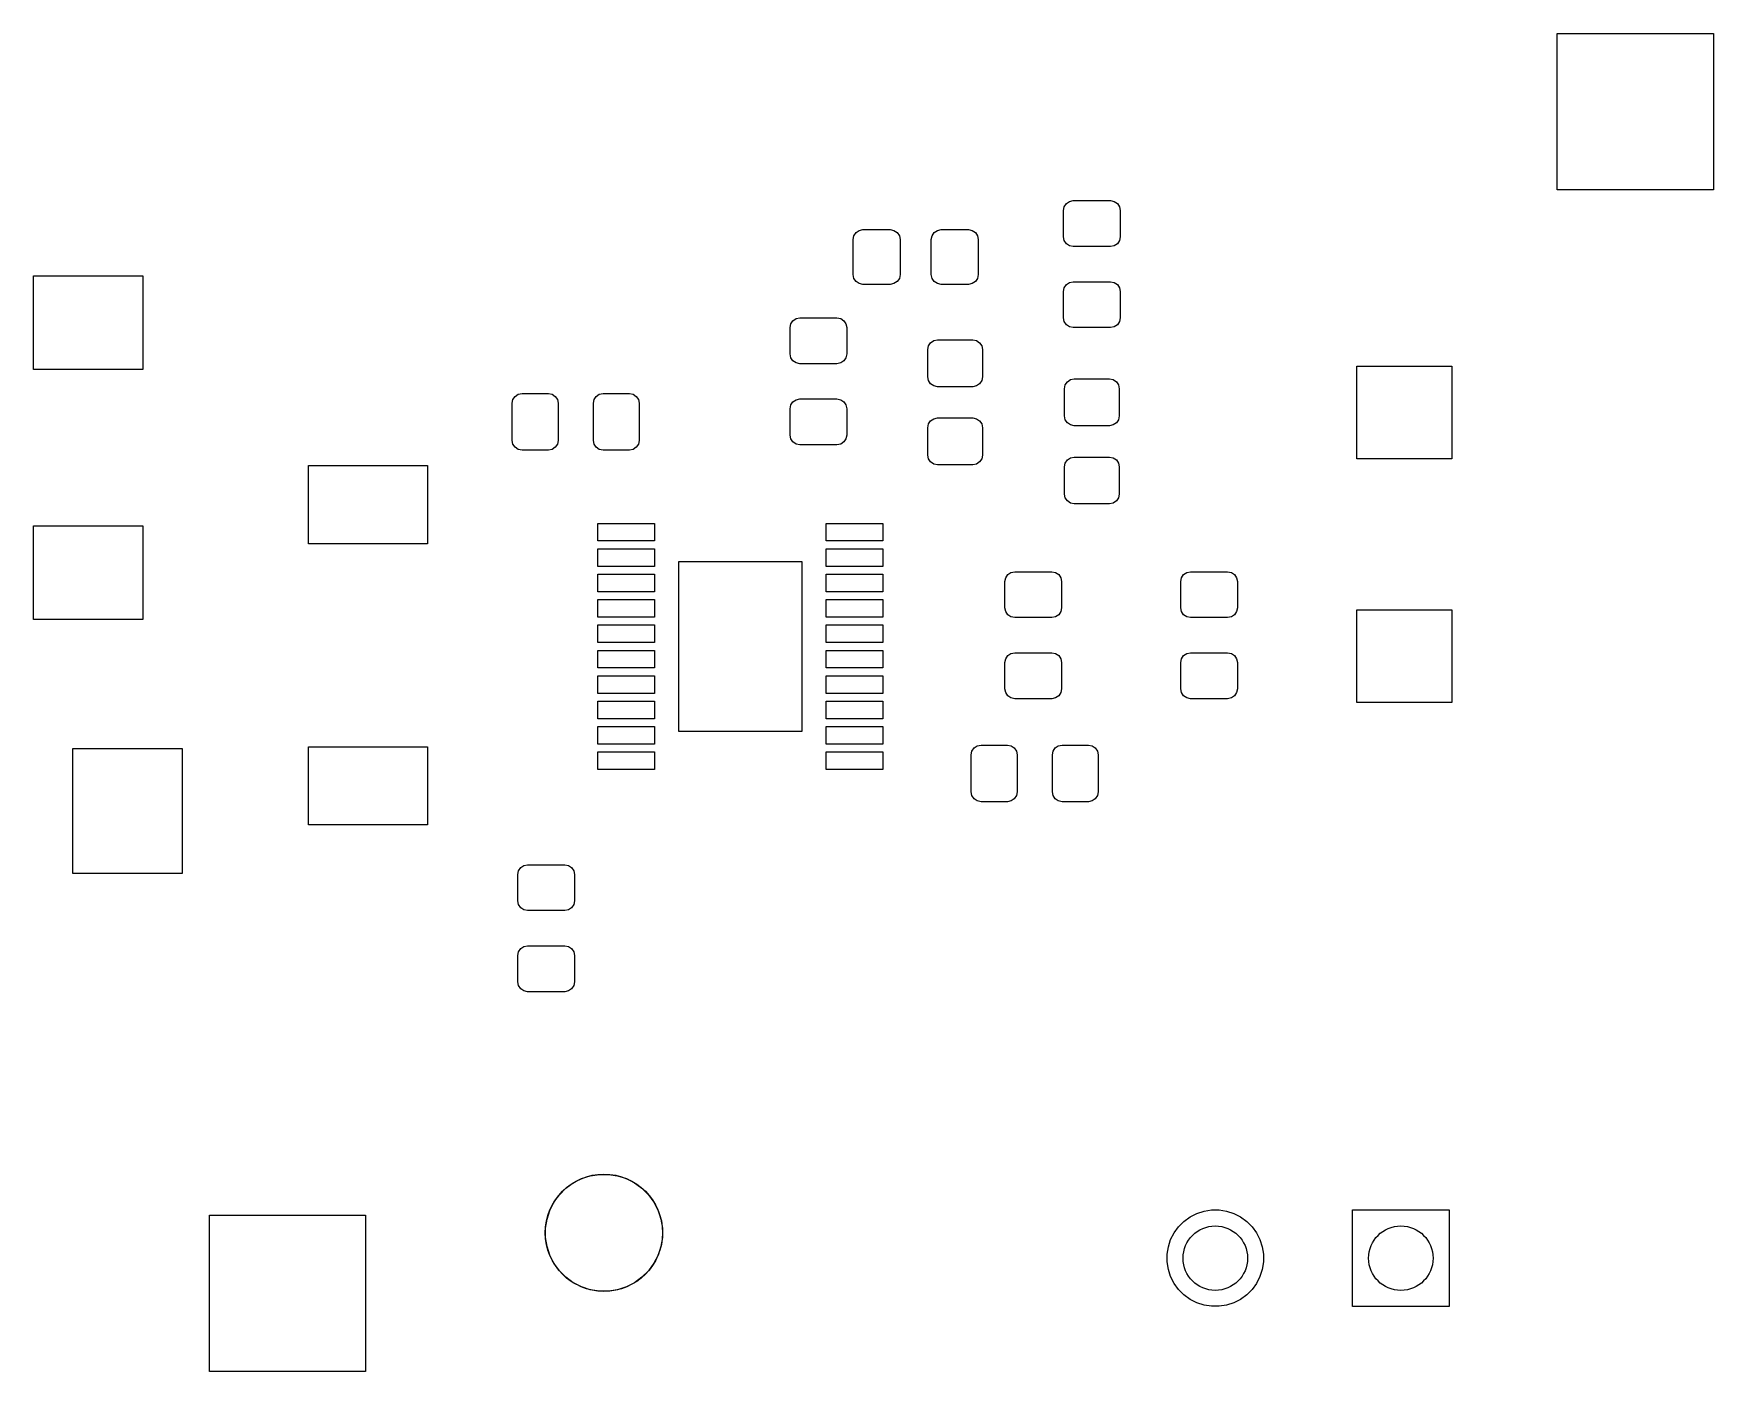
# Model space of a CAD drawing. Extents: x 2.21 to 8.82, y -5.68 to -2.98.
# Drawn here: x 7.126 to 8.819, y -5.679 to -4.331 of the extents above; entities that cross this region are included whole.
import ezdxf

# ---------------------------------------------------------------- set-up
doc = ezdxf.new("R2010")
doc.units = 0
doc.header["$MEASUREMENT"] = 0
doc.layers.add('BLACK', color=7, linetype='CONTINUOUS')

msp = doc.modelspace()

# ---------------------------------------------------------------- linework, layer by layer
at = {"layer": 'BLACK', "linetype": 'CONTINUOUS'}
for p, q in [((8.6614, -4.4882), (8.6614, -4.3307)), ((8.6614, -4.3307), (8.8189, -4.3307)), ((8.8189, -4.3307), (8.8189, -4.4882)), ((8.1647, -4.5052), (8.1669, -4.502)), ((8.1669, -4.502), (8.1701, -4.4999)), ((8.1701, -4.4999), (8.1738, -4.4991)), ((8.1738, -4.4991), (8.2112, -4.4991)), ((8.2112, -4.4991), (8.215, -4.4999)), ((8.215, -4.4999), (8.2182, -4.502)), ((8.2182, -4.502), (8.2203, -4.5052)), ((8.8189, -4.4882), (8.6614, -4.4882)), ((8.164, -4.509), (8.1647, -4.5052)), ((8.164, -4.5355), (8.164, -4.509)), ((8.2203, -4.5052), (8.2211, -4.509)), ((8.2211, -4.509), (8.2211, -4.5355)), ((7.952, -4.5382), (7.9527, -4.5344)), ((7.9527, -4.5344), (7.9549, -4.5312)), ((7.9549, -4.5312), (7.958, -4.5291)), ((7.958, -4.5291), (7.9618, -4.5283)), ((7.9618, -4.5283), (7.9894, -4.5283)), ((7.9894, -4.5283), (7.9931, -4.5291)), ((7.9931, -4.5291), (7.9963, -4.5312)), ((7.9963, -4.5312), (7.9985, -4.5344)), ((7.9985, -4.5344), (7.9992, -4.5382)), ((8.0307, -4.5382), (8.0315, -4.5344)), ((8.0315, -4.5344), (8.0336, -4.5312)), ((8.0336, -4.5312), (8.0368, -4.5291)), ((8.0368, -4.5291), (8.0406, -4.5283)), ((8.0406, -4.5283), (8.0681, -4.5283)), ((8.0681, -4.5283), (8.0719, -4.5291)), ((8.0719, -4.5291), (8.0751, -4.5312)), ((8.0751, -4.5312), (8.0772, -4.5344)), ((8.0772, -4.5344), (8.078, -4.5382)), ((8.1647, -4.5393), (8.164, -4.5355)), ((8.2211, -4.5355), (8.2203, -4.5393)), ((7.952, -4.5736), (7.952, -4.5382)), ((7.9992, -4.5382), (7.9992, -4.5736)), ((8.0307, -4.5736), (8.0307, -4.5382)), ((8.078, -4.5382), (8.078, -4.5736)), ((8.1669, -4.5425), (8.1647, -4.5393)), ((8.1701, -4.5446), (8.1669, -4.5425)), ((8.1738, -4.5454), (8.1701, -4.5446)), ((8.2112, -4.5454), (8.1738, -4.5454)), ((8.215, -4.5446), (8.2112, -4.5454)), ((8.2182, -4.5425), (8.215, -4.5446)), ((8.2203, -4.5393), (8.2182, -4.5425)), ((7.126, -4.6693), (7.126, -4.5748)), ((7.126, -4.5748), (7.2362, -4.5748)), ((7.2362, -4.5748), (7.2362, -4.6693)), ((7.9527, -4.5774), (7.952, -4.5736)), ((7.9549, -4.5806), (7.9527, -4.5774)), ((7.958, -4.5827), (7.9549, -4.5806)), ((7.9618, -4.5835), (7.958, -4.5827)), ((7.9894, -4.5835), (7.9618, -4.5835)), ((7.9931, -4.5827), (7.9894, -4.5835)), ((7.9963, -4.5806), (7.9931, -4.5827)), ((7.9985, -4.5774), (7.9963, -4.5806)), ((7.9992, -4.5736), (7.9985, -4.5774)), ((8.0315, -4.5774), (8.0307, -4.5736)), ((8.0336, -4.5806), (8.0315, -4.5774)), ((8.0368, -4.5827), (8.0336, -4.5806)), ((8.0406, -4.5835), (8.0368, -4.5827)), ((8.0681, -4.5835), (8.0406, -4.5835)), ((8.0719, -4.5827), (8.0681, -4.5835)), ((8.0751, -4.5806), (8.0719, -4.5827)), ((8.0772, -4.5774), (8.0751, -4.5806)), ((8.078, -4.5736), (8.0772, -4.5774)), ((8.164, -4.5906), (8.1647, -4.5869)), ((8.1647, -4.5869), (8.1669, -4.5837)), ((8.1669, -4.5837), (8.1701, -4.5816)), ((8.1701, -4.5816), (8.1738, -4.5808)), ((8.1738, -4.5808), (8.2112, -4.5808)), ((8.2112, -4.5808), (8.215, -4.5816)), ((8.215, -4.5816), (8.2182, -4.5837)), ((8.2182, -4.5837), (8.2203, -4.5869)), ((8.2203, -4.5869), (8.2211, -4.5906)), ((8.164, -4.6172), (8.164, -4.5906)), ((8.2211, -4.5906), (8.2211, -4.6172)), ((7.8891, -4.6233), (7.8913, -4.6201)), ((7.8913, -4.6201), (7.8945, -4.618)), ((7.8945, -4.618), (7.8982, -4.6172)), ((7.8982, -4.6172), (7.9356, -4.6172)), ((7.9356, -4.6172), (7.9394, -4.618)), ((7.9394, -4.618), (7.9426, -4.6201)), ((7.9426, -4.6201), (7.9447, -4.6233)), ((8.1647, -4.621), (8.164, -4.6172)), ((8.1669, -4.6242), (8.1647, -4.621)), ((8.2203, -4.621), (8.2182, -4.6242)), ((8.2211, -4.6172), (8.2203, -4.621)), ((7.8884, -4.6271), (7.8891, -4.6233)), ((7.8884, -4.6536), (7.8884, -4.6271)), ((7.9447, -4.6233), (7.9455, -4.6271)), ((7.9455, -4.6271), (7.9455, -4.6536)), ((8.1701, -4.6263), (8.1669, -4.6242)), ((8.1738, -4.6271), (8.1701, -4.6263)), ((8.2112, -4.6271), (8.1738, -4.6271)), ((8.215, -4.6263), (8.2112, -4.6271)), ((8.2182, -4.6242), (8.215, -4.6263)), ((7.8891, -4.6574), (7.8884, -4.6536)), ((7.9455, -4.6536), (7.9447, -4.6574)), ((8.0272, -4.6492), (8.0279, -4.6454)), ((8.0272, -4.6768), (8.0272, -4.6492)), ((8.0279, -4.6454), (8.03, -4.6423)), ((8.03, -4.6423), (8.0332, -4.6401)), ((8.0332, -4.6401), (8.037, -4.6394)), ((8.037, -4.6394), (8.0724, -4.6394)), ((8.0724, -4.6394), (8.0762, -4.6401)), ((8.0762, -4.6401), (8.0794, -4.6423)), ((8.0794, -4.6423), (8.0815, -4.6454)), ((8.0815, -4.6454), (8.0823, -4.6492)), ((8.0823, -4.6492), (8.0823, -4.6768)), ((7.2362, -4.6693), (7.126, -4.6693)), ((7.8913, -4.6606), (7.8891, -4.6574)), ((7.8945, -4.6627), (7.8913, -4.6606)), ((7.8982, -4.6635), (7.8945, -4.6627)), ((7.9356, -4.6635), (7.8982, -4.6635)), ((7.9394, -4.6627), (7.9356, -4.6635)), ((7.9426, -4.6606), (7.9394, -4.6627)), ((7.9447, -4.6574), (7.9426, -4.6606)), ((8.4596, -4.7593), (8.4596, -4.6659)), ((8.4596, -4.6659), (8.5553, -4.6659)), ((8.5553, -4.6659), (8.5553, -4.7593)), ((8.0279, -4.6805), (8.0272, -4.6768)), ((8.03, -4.6837), (8.0279, -4.6805)), ((8.0332, -4.6859), (8.03, -4.6837)), ((8.037, -4.6866), (8.0332, -4.6859)), ((8.0724, -4.6866), (8.037, -4.6866)), ((8.0762, -4.6859), (8.0724, -4.6866)), ((8.0794, -4.6837), (8.0762, -4.6859)), ((8.0815, -4.6805), (8.0794, -4.6837)), ((8.0823, -4.6768), (8.0815, -4.6805)), ((8.165, -4.6886), (8.1657, -4.6848)), ((8.165, -4.7161), (8.165, -4.6886)), ((8.1657, -4.6848), (8.1678, -4.6816)), ((8.1678, -4.6816), (8.171, -4.6795)), ((8.171, -4.6795), (8.1748, -4.6787)), ((8.1748, -4.6787), (8.2102, -4.6787)), ((8.2102, -4.6787), (8.214, -4.6795)), ((8.214, -4.6795), (8.2172, -4.6816)), ((8.2172, -4.6816), (8.2193, -4.6848)), ((8.2193, -4.6848), (8.2201, -4.6886)), ((8.2201, -4.6886), (8.2201, -4.7161)), ((7.6084, -4.7033), (7.6091, -4.6996)), ((7.6084, -4.7407), (7.6084, -4.7033)), ((7.6091, -4.6996), (7.6112, -4.6964)), ((7.6112, -4.6964), (7.6144, -4.6943)), ((7.6144, -4.6943), (7.6182, -4.6935)), ((7.6182, -4.6935), (7.6448, -4.6935)), ((7.6448, -4.6935), (7.6486, -4.6943)), ((7.6486, -4.6943), (7.6517, -4.6964)), ((7.6517, -4.6964), (7.6539, -4.6996)), ((7.6539, -4.6996), (7.6546, -4.7033)), ((7.6546, -4.7033), (7.6546, -4.7407)), ((7.6901, -4.7033), (7.6908, -4.6996)), ((7.6901, -4.7407), (7.6901, -4.7033)), ((7.6908, -4.6996), (7.6929, -4.6964)), ((7.6929, -4.6964), (7.6961, -4.6943)), ((7.6961, -4.6943), (7.6999, -4.6935)), ((7.6999, -4.6935), (7.7265, -4.6935)), ((7.7265, -4.6935), (7.7302, -4.6943)), ((7.7302, -4.6943), (7.7334, -4.6964)), ((7.7334, -4.6964), (7.7356, -4.6996)), ((7.7356, -4.6996), (7.7363, -4.7033)), ((7.7363, -4.7033), (7.7363, -4.7407)), ((7.8884, -4.7088), (7.8891, -4.705)), ((7.8891, -4.705), (7.8913, -4.7018)), ((7.8913, -4.7018), (7.8945, -4.6997)), ((7.8945, -4.6997), (7.8982, -4.6989)), ((7.8982, -4.6989), (7.9356, -4.6989)), ((7.9356, -4.6989), (7.9394, -4.6997)), ((7.9394, -4.6997), (7.9426, -4.7018)), ((7.9426, -4.7018), (7.9447, -4.705)), ((7.9447, -4.705), (7.9455, -4.7088)), ((7.8884, -4.7353), (7.8884, -4.7088)), ((7.9455, -4.7088), (7.9455, -4.7353)), ((8.0279, -4.7242), (8.03, -4.721)), ((8.03, -4.721), (8.0332, -4.7189)), ((8.0332, -4.7189), (8.037, -4.7181)), ((8.037, -4.7181), (8.0724, -4.7181)), ((8.0724, -4.7181), (8.0762, -4.7189)), ((8.0762, -4.7189), (8.0794, -4.721)), ((8.0794, -4.721), (8.0815, -4.7242)), ((8.1657, -4.7199), (8.165, -4.7161)), ((8.1678, -4.7231), (8.1657, -4.7199)), ((8.171, -4.7252), (8.1678, -4.7231)), ((8.2172, -4.7231), (8.214, -4.7252)), ((8.2193, -4.7199), (8.2172, -4.7231)), ((8.2201, -4.7161), (8.2193, -4.7199)), ((7.8891, -4.7391), (7.8884, -4.7353)), ((7.8913, -4.7423), (7.8891, -4.7391)), ((7.9447, -4.7391), (7.9426, -4.7423)), ((7.9455, -4.7353), (7.9447, -4.7391)), ((8.0272, -4.728), (8.0279, -4.7242)), ((8.0272, -4.7555), (8.0272, -4.728)), ((8.0815, -4.7242), (8.0823, -4.728)), ((8.0823, -4.728), (8.0823, -4.7555)), ((8.1748, -4.726), (8.171, -4.7252)), ((8.2102, -4.726), (8.1748, -4.726)), ((8.214, -4.7252), (8.2102, -4.726)), ((7.6091, -4.7445), (7.6084, -4.7407)), ((7.6112, -4.7477), (7.6091, -4.7445)), ((7.6144, -4.7498), (7.6112, -4.7477)), ((7.6182, -4.7506), (7.6144, -4.7498)), ((7.6448, -4.7506), (7.6182, -4.7506)), ((7.6486, -4.7498), (7.6448, -4.7506)), ((7.6517, -4.7477), (7.6486, -4.7498)), ((7.6539, -4.7445), (7.6517, -4.7477)), ((7.6546, -4.7407), (7.6539, -4.7445)), ((7.6908, -4.7445), (7.6901, -4.7407)), ((7.6929, -4.7477), (7.6908, -4.7445)), ((7.6961, -4.7498), (7.6929, -4.7477)), ((7.6999, -4.7506), (7.6961, -4.7498)), ((7.7265, -4.7506), (7.6999, -4.7506)), ((7.7302, -4.7498), (7.7265, -4.7506)), ((7.7334, -4.7477), (7.7302, -4.7498)), ((7.7356, -4.7445), (7.7334, -4.7477)), ((7.7363, -4.7407), (7.7356, -4.7445)), ((7.8945, -4.7444), (7.8913, -4.7423)), ((7.8982, -4.7452), (7.8945, -4.7444)), ((7.9356, -4.7452), (7.8982, -4.7452)), ((7.9394, -4.7444), (7.9356, -4.7452)), ((7.9426, -4.7423), (7.9394, -4.7444)), ((8.0279, -4.7593), (8.0272, -4.7555)), ((8.0823, -4.7555), (8.0815, -4.7593)), ((7.403, -4.8449), (7.403, -4.7661)), ((7.403, -4.7661), (7.523, -4.7661)), ((7.523, -4.7661), (7.523, -4.8449)), ((8.03, -4.7625), (8.0279, -4.7593)), ((8.0332, -4.7646), (8.03, -4.7625)), ((8.037, -4.7654), (8.0332, -4.7646)), ((8.0724, -4.7654), (8.037, -4.7654)), ((8.0762, -4.7646), (8.0724, -4.7654)), ((8.0794, -4.7625), (8.0762, -4.7646)), ((8.0815, -4.7593), (8.0794, -4.7625)), ((8.165, -4.7673), (8.1657, -4.7636)), ((8.165, -4.7949), (8.165, -4.7673)), ((8.1657, -4.7636), (8.1678, -4.7604)), ((8.1678, -4.7604), (8.171, -4.7582)), ((8.171, -4.7582), (8.1748, -4.7575)), ((8.1748, -4.7575), (8.2102, -4.7575)), ((8.2102, -4.7575), (8.214, -4.7582)), ((8.214, -4.7582), (8.2172, -4.7604)), ((8.2172, -4.7604), (8.2193, -4.7636)), ((8.2193, -4.7636), (8.2201, -4.7673)), ((8.2201, -4.7673), (8.2201, -4.7949)), ((8.5553, -4.7593), (8.4596, -4.7593)), ((8.1657, -4.7986), (8.165, -4.7949)), ((8.1678, -4.8018), (8.1657, -4.7986)), ((8.171, -4.804), (8.1678, -4.8018)), ((8.1748, -4.8047), (8.171, -4.804)), ((8.2102, -4.8047), (8.1748, -4.8047)), ((8.214, -4.804), (8.2102, -4.8047)), ((8.2172, -4.8018), (8.214, -4.804)), ((8.2193, -4.7986), (8.2172, -4.8018)), ((8.2201, -4.7949), (8.2193, -4.7986)), ((7.6945, -4.8421), (7.6945, -4.8244)), ((7.6945, -4.8244), (7.7516, -4.8244)), ((7.7516, -4.8244), (7.7516, -4.8421)), ((7.9248, -4.8421), (7.9248, -4.8244)), ((7.9248, -4.8244), (7.9819, -4.8244)), ((7.9819, -4.8244), (7.9819, -4.8421)), ((7.126, -4.9213), (7.126, -4.8268)), ((7.126, -4.8268), (7.2362, -4.8268)), ((7.2362, -4.8268), (7.2362, -4.9213)), ((7.523, -4.8449), (7.403, -4.8449)), ((7.7516, -4.8421), (7.6945, -4.8421)), ((7.6945, -4.8677), (7.6945, -4.85)), ((7.6945, -4.85), (7.7516, -4.85)), ((7.7516, -4.85), (7.7516, -4.8677)), ((7.9819, -4.8421), (7.9248, -4.8421)), ((7.9248, -4.8677), (7.9248, -4.85)), ((7.9248, -4.85), (7.9819, -4.85)), ((7.9819, -4.85), (7.9819, -4.8677)), ((7.7516, -4.8677), (7.6945, -4.8677)), ((7.6945, -4.8933), (7.6945, -4.8756)), ((7.6945, -4.8756), (7.7516, -4.8756)), ((7.7516, -4.8756), (7.7516, -4.8933)), ((7.7762, -5.0341), (7.7762, -4.8628)), ((7.7762, -4.8628), (7.9002, -4.8628)), ((7.9002, -4.8628), (7.9002, -5.0341)), ((7.9819, -4.8677), (7.9248, -4.8677)), ((7.9248, -4.8933), (7.9248, -4.8756)), ((7.9248, -4.8756), (7.9819, -4.8756)), ((7.9819, -4.8756), (7.9819, -4.8933)), ((8.1078, -4.876), (8.111, -4.8739)), ((8.111, -4.8739), (8.1148, -4.8731)), ((8.1148, -4.8731), (8.1522, -4.8731)), ((8.1522, -4.8731), (8.1559, -4.8739)), ((8.1559, -4.8739), (8.1591, -4.876)), ((8.285, -4.876), (8.2882, -4.8739)), ((8.2882, -4.8739), (8.2919, -4.8731)), ((8.2919, -4.8731), (8.3293, -4.8731)), ((8.3293, -4.8731), (8.3331, -4.8739)), ((8.3331, -4.8739), (8.3363, -4.876)), ((8.1049, -4.883), (8.1057, -4.8792)), ((8.1049, -4.9095), (8.1049, -4.883)), ((8.1057, -4.8792), (8.1078, -4.876)), ((8.1591, -4.876), (8.1613, -4.8792)), ((8.1613, -4.8792), (8.162, -4.883)), ((8.162, -4.883), (8.162, -4.9095)), ((8.2821, -4.883), (8.2828, -4.8792)), ((8.2821, -4.9095), (8.2821, -4.883)), ((8.2828, -4.8792), (8.285, -4.876)), ((8.3363, -4.876), (8.3384, -4.8792)), ((8.3384, -4.8792), (8.3392, -4.883)), ((8.3392, -4.883), (8.3392, -4.9095)), ((7.7516, -4.8933), (7.6945, -4.8933)), ((7.6945, -4.9189), (7.6945, -4.9012)), ((7.6945, -4.9012), (7.7516, -4.9012)), ((7.7516, -4.9012), (7.7516, -4.9189)), ((7.9819, -4.8933), (7.9248, -4.8933)), ((7.9248, -4.9189), (7.9248, -4.9012)), ((7.9248, -4.9012), (7.9819, -4.9012)), ((7.9819, -4.9012), (7.9819, -4.9189)), ((7.2362, -4.9213), (7.126, -4.9213)), ((7.7516, -4.9189), (7.6945, -4.9189)), ((7.9819, -4.9189), (7.9248, -4.9189)), ((8.1057, -4.9133), (8.1049, -4.9095)), ((8.1078, -4.9165), (8.1057, -4.9133)), ((8.111, -4.9186), (8.1078, -4.9165)), ((8.1148, -4.9194), (8.111, -4.9186)), ((8.1522, -4.9194), (8.1148, -4.9194)), ((8.1559, -4.9186), (8.1522, -4.9194)), ((8.1591, -4.9165), (8.1559, -4.9186)), ((8.1613, -4.9133), (8.1591, -4.9165)), ((8.162, -4.9095), (8.1613, -4.9133)), ((8.2828, -4.9133), (8.2821, -4.9095)), ((8.285, -4.9165), (8.2828, -4.9133)), ((8.2882, -4.9186), (8.285, -4.9165)), ((8.2919, -4.9194), (8.2882, -4.9186)), ((8.3293, -4.9194), (8.2919, -4.9194)), ((8.3331, -4.9186), (8.3293, -4.9194)), ((8.3363, -4.9165), (8.3331, -4.9186)), ((8.3384, -4.9133), (8.3363, -4.9165)), ((8.3392, -4.9095), (8.3384, -4.9133)), ((8.4596, -5.0049), (8.4596, -4.9116)), ((8.4596, -4.9116), (8.5553, -4.9116)), ((8.5553, -4.9116), (8.5553, -5.0049)), ((7.6945, -4.9445), (7.6945, -4.9268)), ((7.6945, -4.9268), (7.7516, -4.9268)), ((7.7516, -4.9268), (7.7516, -4.9445)), ((7.9248, -4.9445), (7.9248, -4.9268)), ((7.9248, -4.9268), (7.9819, -4.9268)), ((7.9819, -4.9268), (7.9819, -4.9445)), ((7.7516, -4.9445), (7.6945, -4.9445)), ((7.6945, -4.9701), (7.6945, -4.9524)), ((7.6945, -4.9524), (7.7516, -4.9524)), ((7.7516, -4.9524), (7.7516, -4.9701)), ((7.9819, -4.9445), (7.9248, -4.9445)), ((7.9248, -4.9701), (7.9248, -4.9524)), ((7.9248, -4.9524), (7.9819, -4.9524)), ((7.9819, -4.9524), (7.9819, -4.9701)), ((8.1057, -4.9609), (8.1078, -4.9577)), ((8.1078, -4.9577), (8.111, -4.9556)), ((8.111, -4.9556), (8.1148, -4.9548)), ((8.1148, -4.9548), (8.1522, -4.9548)), ((8.1522, -4.9548), (8.1559, -4.9556)), ((8.1559, -4.9556), (8.1591, -4.9577)), ((8.1591, -4.9577), (8.1613, -4.9609)), ((8.2828, -4.9609), (8.285, -4.9577)), ((8.285, -4.9577), (8.2882, -4.9556)), ((8.2882, -4.9556), (8.2919, -4.9548)), ((8.2919, -4.9548), (8.3293, -4.9548)), ((8.3293, -4.9548), (8.3331, -4.9556)), ((8.3331, -4.9556), (8.3363, -4.9577)), ((8.3363, -4.9577), (8.3384, -4.9609)), ((7.7516, -4.9701), (7.6945, -4.9701)), ((7.9819, -4.9701), (7.9248, -4.9701)), ((8.1049, -4.9647), (8.1057, -4.9609)), ((8.1049, -4.9912), (8.1049, -4.9647)), ((8.1613, -4.9609), (8.162, -4.9647)), ((8.162, -4.9647), (8.162, -4.9912)), ((8.2821, -4.9647), (8.2828, -4.9609)), ((8.2821, -4.9912), (8.2821, -4.9647)), ((8.3384, -4.9609), (8.3392, -4.9647)), ((8.3392, -4.9647), (8.3392, -4.9912)), ((7.6945, -4.9957), (7.6945, -4.978)), ((7.6945, -4.978), (7.7516, -4.978)), ((7.7516, -4.978), (7.7516, -4.9957)), ((7.9248, -4.9957), (7.9248, -4.978)), ((7.9248, -4.978), (7.9819, -4.978)), ((7.9819, -4.978), (7.9819, -4.9957)), ((8.1057, -4.995), (8.1049, -4.9912)), ((8.162, -4.9912), (8.1613, -4.995)), ((8.2828, -4.995), (8.2821, -4.9912)), ((8.3392, -4.9912), (8.3384, -4.995)), ((7.7516, -4.9957), (7.6945, -4.9957)), ((7.6945, -5.0213), (7.6945, -5.0035)), ((7.6945, -5.0035), (7.7516, -5.0035)), ((7.7516, -5.0035), (7.7516, -5.0213)), ((7.9819, -4.9957), (7.9248, -4.9957)), ((7.9248, -5.0213), (7.9248, -5.0035)), ((7.9248, -5.0035), (7.9819, -5.0035)), ((7.9819, -5.0035), (7.9819, -5.0213)), ((8.1078, -4.9982), (8.1057, -4.995)), ((8.111, -5.0003), (8.1078, -4.9982)), ((8.1148, -5.0011), (8.111, -5.0003)), ((8.1522, -5.0011), (8.1148, -5.0011)), ((8.1559, -5.0003), (8.1522, -5.0011)), ((8.1591, -4.9982), (8.1559, -5.0003)), ((8.1613, -4.995), (8.1591, -4.9982)), ((8.285, -4.9982), (8.2828, -4.995)), ((8.2882, -5.0003), (8.285, -4.9982)), ((8.2919, -5.0011), (8.2882, -5.0003)), ((8.3293, -5.0011), (8.2919, -5.0011)), ((8.3331, -5.0003), (8.3293, -5.0011)), ((8.3363, -4.9982), (8.3331, -5.0003)), ((8.3384, -4.995), (8.3363, -4.9982)), ((8.5553, -5.0049), (8.4596, -5.0049)), ((7.7516, -5.0213), (7.6945, -5.0213)), ((7.9819, -5.0213), (7.9248, -5.0213)), ((7.6945, -5.0469), (7.6945, -5.0291)), ((7.6945, -5.0291), (7.7516, -5.0291)), ((7.7516, -5.0291), (7.7516, -5.0469)), ((7.9002, -5.0341), (7.7762, -5.0341)), ((7.9248, -5.0469), (7.9248, -5.0291)), ((7.9248, -5.0291), (7.9819, -5.0291)), ((7.9819, -5.0291), (7.9819, -5.0469)), ((7.1654, -5.1772), (7.1654, -5.0512)), ((7.1654, -5.0512), (7.2756, -5.0512)), ((7.2756, -5.0512), (7.2756, -5.1772)), ((7.403, -5.1283), (7.403, -5.0496)), ((7.403, -5.0496), (7.523, -5.0496)), ((7.523, -5.0496), (7.523, -5.1283)), ((7.7516, -5.0469), (7.6945, -5.0469)), ((7.6945, -5.0724), (7.6945, -5.0547)), ((7.6945, -5.0547), (7.7516, -5.0547)), ((7.7516, -5.0547), (7.7516, -5.0724)), ((7.9819, -5.0469), (7.9248, -5.0469)), ((7.9248, -5.0724), (7.9248, -5.0547)), ((7.9248, -5.0547), (7.9819, -5.0547)), ((7.9819, -5.0547), (7.9819, -5.0724)), ((8.071, -5.0577), (8.0717, -5.0539)), ((8.071, -5.0951), (8.071, -5.0577)), ((8.0717, -5.0539), (8.0738, -5.0507)), ((8.0738, -5.0507), (8.077, -5.0486)), ((8.077, -5.0486), (8.0808, -5.0478)), ((8.0808, -5.0478), (8.1074, -5.0478)), ((8.1074, -5.0478), (8.1111, -5.0486)), ((8.1111, -5.0486), (8.1143, -5.0507)), ((8.1143, -5.0507), (8.1165, -5.0539)), ((8.1165, -5.0539), (8.1172, -5.0577)), ((8.1172, -5.0577), (8.1172, -5.0951)), ((8.1527, -5.0577), (8.1534, -5.0539)), ((8.1527, -5.0951), (8.1527, -5.0577)), ((8.1534, -5.0539), (8.1555, -5.0507)), ((8.1555, -5.0507), (8.1587, -5.0486)), ((8.1587, -5.0486), (8.1625, -5.0478)), ((8.1625, -5.0478), (8.1891, -5.0478)), ((8.1891, -5.0478), (8.1928, -5.0486)), ((8.1928, -5.0486), (8.196, -5.0507)), ((8.196, -5.0507), (8.1982, -5.0539)), ((8.1982, -5.0539), (8.1989, -5.0577)), ((8.1989, -5.0577), (8.1989, -5.0951)), ((7.7516, -5.0724), (7.6945, -5.0724)), ((7.9819, -5.0724), (7.9248, -5.0724)), ((8.0717, -5.0988), (8.071, -5.0951)), ((8.1172, -5.0951), (8.1165, -5.0988)), ((8.1534, -5.0988), (8.1527, -5.0951)), ((8.1989, -5.0951), (8.1982, -5.0988)), ((8.0738, -5.102), (8.0717, -5.0988)), ((8.077, -5.1042), (8.0738, -5.102)), ((8.0808, -5.1049), (8.077, -5.1042)), ((8.1074, -5.1049), (8.0808, -5.1049)), ((8.1111, -5.1042), (8.1074, -5.1049)), ((8.1143, -5.102), (8.1111, -5.1042)), ((8.1165, -5.0988), (8.1143, -5.102)), ((8.1555, -5.102), (8.1534, -5.0988)), ((8.1587, -5.1042), (8.1555, -5.102)), ((8.1625, -5.1049), (8.1587, -5.1042)), ((8.1891, -5.1049), (8.1625, -5.1049)), ((8.1928, -5.1042), (8.1891, -5.1049)), ((8.196, -5.102), (8.1928, -5.1042)), ((8.1982, -5.0988), (8.196, -5.102)), ((7.523, -5.1283), (7.403, -5.1283)), ((7.2756, -5.1772), (7.1654, -5.1772)), ((7.614, -5.1782), (7.6147, -5.1745)), ((7.614, -5.2048), (7.614, -5.1782)), ((7.6147, -5.1745), (7.6169, -5.1713)), ((7.6169, -5.1713), (7.6201, -5.1692)), ((7.6201, -5.1692), (7.6238, -5.1684)), ((7.6238, -5.1684), (7.6612, -5.1684)), ((7.6612, -5.1684), (7.665, -5.1692)), ((7.665, -5.1692), (7.6682, -5.1713)), ((7.6682, -5.1713), (7.6703, -5.1745)), ((7.6703, -5.1745), (7.6711, -5.1782)), ((7.6711, -5.1782), (7.6711, -5.2048)), ((7.6147, -5.2086), (7.614, -5.2048)), ((7.6169, -5.2118), (7.6147, -5.2086)), ((7.6201, -5.2139), (7.6169, -5.2118)), ((7.6238, -5.2147), (7.6201, -5.2139)), ((7.665, -5.2139), (7.6612, -5.2147)), ((7.6682, -5.2118), (7.665, -5.2139)), ((7.6703, -5.2086), (7.6682, -5.2118)), ((7.6711, -5.2048), (7.6703, -5.2086)), ((7.6612, -5.2147), (7.6238, -5.2147)), ((7.614, -5.2599), (7.6147, -5.2562)), ((7.614, -5.2865), (7.614, -5.2599)), ((7.6147, -5.2562), (7.6169, -5.253)), ((7.6169, -5.253), (7.6201, -5.2508)), ((7.6201, -5.2508), (7.6238, -5.2501)), ((7.6238, -5.2501), (7.6612, -5.2501)), ((7.6612, -5.2501), (7.665, -5.2508)), ((7.665, -5.2508), (7.6682, -5.253)), ((7.6682, -5.253), (7.6703, -5.2562)), ((7.6703, -5.2562), (7.6711, -5.2599)), ((7.6711, -5.2599), (7.6711, -5.2865)), ((7.6147, -5.2903), (7.614, -5.2865)), ((7.6169, -5.2935), (7.6147, -5.2903)), ((7.6201, -5.2956), (7.6169, -5.2935)), ((7.6238, -5.2964), (7.6201, -5.2956)), ((7.6612, -5.2964), (7.6238, -5.2964)), ((7.665, -5.2956), (7.6612, -5.2964)), ((7.6682, -5.2935), (7.665, -5.2956)), ((7.6703, -5.2903), (7.6682, -5.2935)), ((7.6711, -5.2865), (7.6703, -5.2903)), ((7.6699, -5.489), (7.6782, -5.4848)), ((7.6782, -5.4848), (7.687, -5.4819)), ((7.687, -5.4819), (7.6962, -5.4805)), ((7.6962, -5.4805), (7.7054, -5.4805)), ((7.7054, -5.4805), (7.7146, -5.4819)), ((7.7146, -5.4819), (7.7234, -5.4848)), ((7.7234, -5.4848), (7.7316, -5.489)), ((7.6504, -5.5085), (7.6559, -5.501)), ((7.6559, -5.501), (7.6624, -5.4945)), ((7.6624, -5.4945), (7.6699, -5.489)), ((7.7316, -5.489), (7.7391, -5.4945)), ((7.7391, -5.4945), (7.7457, -5.501)), ((7.7457, -5.501), (7.7511, -5.5085)), ((7.6434, -5.5256), (7.6462, -5.5168)), ((7.6462, -5.5168), (7.6504, -5.5085)), ((7.7511, -5.5085), (7.7553, -5.5168)), ((7.7553, -5.5168), (7.7582, -5.5256)), ((8.2983, -5.5199), (8.3056, -5.5176)), ((8.3056, -5.5176), (8.3131, -5.5164)), ((8.3131, -5.5164), (8.3208, -5.5164)), ((8.3208, -5.5164), (8.3283, -5.5176)), ((8.3283, -5.5176), (8.3356, -5.5199)), ((8.4552, -5.6137), (8.4552, -5.5162)), ((8.4552, -5.5162), (8.5527, -5.5162)), ((8.5527, -5.5162), (8.5527, -5.6137)), ((7.3031, -5.6791), (7.3031, -5.5217)), ((7.3031, -5.5217), (7.4606, -5.5217)), ((7.4606, -5.5217), (7.4606, -5.6791)), ((7.6419, -5.5347), (7.6434, -5.5256)), ((7.6419, -5.544), (7.6419, -5.5347)), ((7.7582, -5.5256), (7.7597, -5.5347)), ((7.7597, -5.5347), (7.7597, -5.544)), ((8.2754, -5.5395), (8.2799, -5.5333)), ((8.2799, -5.5333), (8.2853, -5.5279)), ((8.2853, -5.5279), (8.2915, -5.5234)), ((8.2915, -5.5234), (8.2983, -5.5199)), ((8.3356, -5.5199), (8.3424, -5.5234)), ((8.3424, -5.5234), (8.3486, -5.5279)), ((8.3486, -5.5279), (8.354, -5.5333)), ((8.354, -5.5333), (8.3585, -5.5395)), ((7.6434, -5.5532), (7.6419, -5.544)), ((7.7597, -5.544), (7.7582, -5.5532)), ((8.2696, -5.5536), (8.2719, -5.5463)), ((8.2719, -5.5463), (8.2754, -5.5395)), ((8.3585, -5.5395), (8.3619, -5.5463)), ((8.3619, -5.5463), (8.3643, -5.5536)), ((7.6462, -5.562), (7.6434, -5.5532)), ((7.6504, -5.5702), (7.6462, -5.562)), ((7.7553, -5.562), (7.7511, -5.5702)), ((7.7582, -5.5532), (7.7553, -5.562)), ((8.2684, -5.5611), (8.2696, -5.5536)), ((8.2684, -5.5688), (8.2684, -5.5611)), ((8.2696, -5.5763), (8.2684, -5.5688)), ((8.3643, -5.5536), (8.3655, -5.5611)), ((8.3655, -5.5688), (8.3643, -5.5763)), ((8.3655, -5.5611), (8.3655, -5.5688)), ((7.6559, -5.5777), (7.6504, -5.5702)), ((7.6624, -5.5843), (7.6559, -5.5777)), ((7.6699, -5.5897), (7.6624, -5.5843)), ((7.7391, -5.5843), (7.7316, -5.5897)), ((7.7457, -5.5777), (7.7391, -5.5843)), ((7.7511, -5.5702), (7.7457, -5.5777)), ((8.2719, -5.5836), (8.2696, -5.5763)), ((8.2754, -5.5904), (8.2719, -5.5836)), ((8.3619, -5.5836), (8.3585, -5.5904)), ((8.3643, -5.5763), (8.3619, -5.5836)), ((7.6782, -5.5939), (7.6699, -5.5897)), ((7.687, -5.5968), (7.6782, -5.5939)), ((7.6962, -5.5982), (7.687, -5.5968)), ((7.7054, -5.5982), (7.6962, -5.5982)), ((7.7146, -5.5968), (7.7054, -5.5982)), ((7.7234, -5.5939), (7.7146, -5.5968)), ((7.7316, -5.5897), (7.7234, -5.5939)), ((8.2799, -5.5966), (8.2754, -5.5904)), ((8.2853, -5.602), (8.2799, -5.5966)), ((8.2915, -5.6065), (8.2853, -5.602)), ((8.3486, -5.602), (8.3424, -5.6065)), ((8.354, -5.5966), (8.3486, -5.602)), ((8.3585, -5.5904), (8.354, -5.5966)), ((8.2983, -5.61), (8.2915, -5.6065)), ((8.3056, -5.6123), (8.2983, -5.61)), ((8.3131, -5.6135), (8.3056, -5.6123)), ((8.3208, -5.6135), (8.3131, -5.6135)), ((8.3283, -5.6123), (8.3208, -5.6135)), ((8.3356, -5.61), (8.3283, -5.6123)), ((8.3424, -5.6065), (8.3356, -5.61)), ((8.5527, -5.6137), (8.4552, -5.6137)), ((7.4606, -5.6791), (7.3031, -5.6791))]:
    msp.add_line(p, q, dxfattribs=at)
at = {"layer": 'BLACK'}
for centre, radius in [((7.7008, -5.5394), 0.0591), ((8.3169, -5.565), 0.0325), ((8.5039, -5.565), 0.0325)]:
    msp.add_circle(centre, radius, dxfattribs=at)
at = {"layer": 'WHITE'}
for centre, radius in [((7.7008, -5.5394), 0.0591), ((8.3169, -5.565), 0.0325), ((8.5039, -5.565), 0.0325)]:
    msp.add_circle(centre, radius, dxfattribs=at)

doc.saveas('drawing.dxf')
